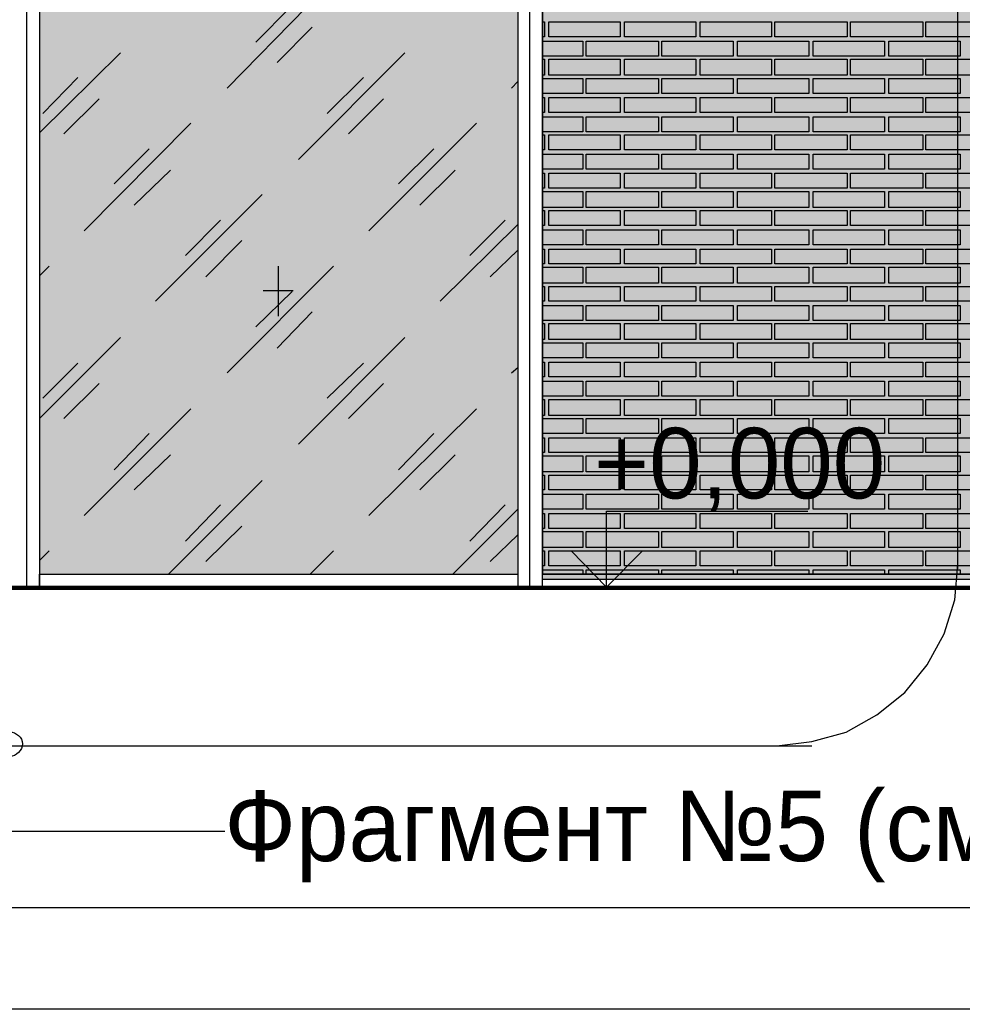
# Model space of a CAD drawing. Header units: millimetres. Extents: x -28928 to 100580, y -22867 to 36490.
# Drawn here: x 71995 to 75737, y -6439 to -2513 of the extents above; entities that cross this region are included whole.
import ezdxf

# ---------------------------------------------------------------- set-up
doc = ezdxf.new("R2010")
doc.units = ezdxf.units.MM
doc.layers.add('PDF _Геометрия', color=7, linetype='Continuous', true_color=0x8f8e8d)
doc.layers.add('PDF _Сплошная заливка', color=7, linetype='Continuous', true_color=0xffffff)
doc.layers.add('PDF _Текст', color=7, linetype='Continuous')

msp = doc.modelspace()

# ---------------------------------------------------------------- hatches: boundary and pattern name
at = {"layer": 'PDF _Сплошная заливка', "true_color": 0xdcd6cf, "transparency": 33554559}
msp.add_hatch(color=254, dxfattribs=at).paths.add_polyline_path([(60798.36313073174, -2005.494765792853), (60798.36313073174, -4713.187073485198), (70224.51697688567, -4713.187073485198), (70224.51697688567, -1463.956304254396), (74070.28620765495, -1463.956304254396), (74070.28620765495, -4713.187073485198), (82294.90159227043, -4713.187073485198), (82294.90159227043, 9028.35138805342), (55763.74774611626, 9028.35138805342), (55763.74774611626, -4713.187073485198), (56851.05543842399, -4713.187073485198), (56851.05543842399, -1463.956304254396), (58251.4400538086, -1463.956304254396), (58251.4400538086, -4713.187073485198), (59499.51697688556, -4713.187073485198), (59499.51697688556, -2005.494765792853)])

# ---------------------------------------------------------------- linework, layer by layer
at = {"layer": 'PDF _Геометрия', "color": 7, "lineweight": 9}
for points in [[(45262.97851534694, -4679.340919639049), (45262.97851534694, -4713.187073485198), (29486.44005380829, -4713.187073485198), (45262.97851534694, -4713.187073485198), (45262.97851534694, -1463.956304254396), (47137.20928457774, -1463.956304254396), (47137.20928457774, -4713.187073485198), (55763.74774611626, -4713.187073485198), (56851.05543842399, -4713.187073485198), (56851.05543842399, -1463.956304254396), (58251.4400538086, -1463.956304254396), (58251.4400538086, -4713.187073485198), (59499.51697688556, -4713.187073485198), (59499.51697688556, -2005.494765792853), (60798.36313073174, -2005.494765792853), (60798.36313073174, -4713.187073485198), (70224.51697688567, -4713.187073485198), (70224.51697688567, -1463.956304254396), (74070.28620765495, -1463.956304254396), (74070.28620765495, -4713.187073485198), (82294.90159227043, -4713.187073485198), (82316.05543842427, -4713.187073485198), (82316.05543842427, 9028.35138805342)], [(75720.28620765498, -4692.033227331354), (75720.28620765498, -1235.494765792857)], [(72073.36313073184, -1540.110150408243), (72073.36313073184, -2441.263996562102), (72073.36313073184, -4763.956304254429), (72022.59389996261, -4763.956304254429), (72022.59389996261, -2441.263996562102), (72022.59389996261, -1540.110150408243)], [(73972.97851534723, -1540.110150408243), (73972.97851534723, -2441.263996562102), (73972.97851534723, -4763.956304254429)], [(74019.51697688572, -1540.110150408243), (74019.51697688572, -2441.263996562102), (74019.51697688572, -4763.956304254429)], [(72817.97851534722, -2783.956304254414), (73135.28620765492, -2462.417842715935)], [(72932.209284578, -2602.033227331322), (73071.82466919337, -2462.417842715935)], [(73016.8246691934, -2682.41784271595), (73156.4400538088, -2542.802458100563)], [(72073.36313073184, -2961.648611946723), (72394.90159227033, -2644.340919639028)], [(73101.44005380878, -3067.41784271595), (73524.51697688572, -2644.340919639028)], [(72086.05543842415, -2885.494765792875), (72225.67082303953, -2741.648611946708)], [(73215.67082303955, -2885.494765792875), (73359.51697688572, -2741.648611946708)], [(73947.59389996262, -2783.956304254414), (73972.97851534723, -2758.571688869797)], [(72170.67082303952, -2965.879381177485), (72310.2862076549, -2826.263996562098)], [(73300.28620765492, -2965.879381177485), (73439.90159227031, -2826.263996562098)], [(72251.05543842415, -3350.879381177485), (72674.13236150109, -2923.571688869797)], [(73380.67082303955, -3350.879381177485), (73807.97851534723, -2923.571688869797)], [(72369.5169768857, -3164.725535023648), (72509.13236150109, -3025.110150408262)], [(73499.1323615011, -3164.725535023648), (73638.74774611648, -3025.110150408262)], [(72449.9015922703, -3249.34091963902), (72593.74774611647, -3109.725535023634)], [(73583.74774611647, -3249.34091963902), (73723.36313073186, -3109.725535023634)], [(72534.5169768857, -3630.110150408254), (72957.59389996261, -3207.033227331332)], [(72652.97851534722, -3448.187073485184), (72792.59389996261, -3308.571688869797)], [(73664.1323615011, -3630.110150408254), (73972.97851534723, -3325.494765792868)], [(73782.59389996262, -3448.187073485184), (73922.209284578, -3308.571688869797)], [(72733.36313073184, -3532.802458100574), (72877.20928457801, -3388.956304254407)], [(73862.97851534725, -3532.802458100574), (73972.97851534723, -3427.033227331329)], [(72073.36313073184, -3528.571688869793), (72111.44005380876, -3490.494765792871)], [(72817.97851534722, -3913.571688869812), (73241.05543842415, -3490.494765792871)], [(73021.05543842414, -3490.494765792871), (73021.05543842414, -3689.340919639031)], [(72932.209284578, -3731.648611946719), (73076.05543842415, -3592.033227331332)], [(72961.82466919339, -3587.80245810057), (73080.28620765494, -3587.80245810057)], [(73016.8246691934, -3816.263996562109), (73156.4400538088, -3672.41784271596)], [(72073.36313073184, -4095.494765792882), (72394.90159227033, -3773.956304254425)], [(73101.44005380878, -4197.033227331347), (73524.51697688572, -3773.956304254425)], [(72086.05543842415, -4015.110150408273), (72225.67082303953, -3875.494765792886)], [(73215.67082303955, -4015.110150408273), (73359.51697688572, -3875.494765792886)], [(73947.59389996262, -3913.571688869812), (73972.97851534723, -3892.417842715957)], [(72170.67082303952, -4095.494765792882), (72310.2862076549, -3955.879381177496)], [(73300.28620765492, -4095.494765792882), (73439.90159227031, -3955.879381177496)], [(72251.05543842415, -4480.49476579289), (72674.13236150109, -4057.41784271596)], [(73380.67082303955, -4480.49476579289), (73807.97851534723, -4057.41784271596)], [(72369.5169768857, -4298.571688869808), (72509.13236150109, -4154.725535023648)], [(73499.1323615011, -4298.571688869808), (73638.74774611648, -4154.725535023648)], [(72449.9015922703, -4378.956304254429), (72593.74774611647, -4239.340919639042)], [(73583.74774611647, -4378.956304254429), (73723.36313073186, -4239.340919639042)], [(72585.28620765494, -4713.187073485198), (72957.59389996261, -4340.879381177503)], [(72652.97851534722, -4582.033227331358), (72792.59389996261, -4438.187073485195)], [(73714.90159227034, -4713.187073485198), (73972.97851534723, -4455.110150408276)], [(73782.59389996262, -4582.033227331358), (73922.209284578, -4438.187073485195)], [(74142.20928457801, -4763.956304254429), (74286.05543842418, -4763.956304254429), (74324.1323615011, -4763.956304254429), (74324.1323615011, -4463.571688869812), (75123.74774611651, -4463.571688869812)], [(72733.36313073184, -4662.417842715968), (72877.20928457801, -4522.802458100577)], [(73862.97851534725, -4662.417842715968), (73972.97851534723, -4556.648611946741)], [(72073.36313073184, -4658.187073485205), (72111.44005380876, -4620.11015040828)], [(73147.97851534722, -4713.187073485198), (73241.05543842415, -4620.11015040828)], [(69226.0554384241, -4675.110150408276), (69238.74774611641, -4814.725535023663), (69281.05543842411, -4950.110150408284), (69344.51697688566, -5072.802458100592), (69437.5938999626, -5182.802458100588), (69543.3631307318, -5271.648611946744), (69670.28620765488, -5339.340919639057), (69805.67082303952, -5377.417842715979), (69945.2862076549, -5394.34091963906), (75140.67082303956, -5394.34091963906)], [(75001.05543842417, -5394.34091963906), (75140.67082303956, -5377.417842715979), (75276.0554384242, -5339.340919639057), (75398.7477461165, -5271.648611946744), (75508.74774611648, -5182.802458100588), (75597.59389996264, -5072.802458100592), (75665.28620765496, -4950.110150408284), (75707.59389996267, -4814.725535023663), (75720.28620765498, -4675.110150408276)], [(82294.90159227043, -4763.956304254429), (82294.90159227043, -4713.187073485198), (74070.28620765495, -4713.187073485198), (82294.90159227043, -4713.187073485198), (82294.90159227043, -4734.340919639053), (74070.28620765495, -4734.340919639053), (74070.28620765495, -4713.187073485198), (82294.90159227043, -4713.187073485198)], [(-23144.32917696154, -4772.417842715975), (84689.51697688583, -4772.417842715975)], [(74176.05543842415, -4763.956304254429), (74472.20928457803, -4763.956304254429)], [(71950.67082303955, -5390.110150408287), (71950.67082303955, -5732.802458100599), (72809.5169768857, -5732.802458100599)], [(82087.59389996273, -6037.417842715986), (56081.05543842397, -6037.417842715986), (29799.51697688522, -6037.417842715986), (29351.05543842366, -6037.417842715986), (5066.440053808012, -6037.417842715986), (4816.824669192614, -6037.417842715986), (-21587.40610003844, -6037.417842715986)], [(82417.59389996273, -6439.340919639064), (-21938.55994619229, -6439.340919639064)]]:
    msp.add_lwpolyline(points, dxfattribs=at)
for points in [[(74070.28620765495, -1540.110150408243), (74070.28620765495, -1463.956304254396), (74019.51697688572, -1463.956304254396), (74019.51697688572, -1540.110150408243), (74019.51697688572, -2441.263996562102), (74019.51697688572, -4763.956304254429), (74070.28620765495, -4763.956304254429), (74070.28620765495, -2441.263996562102)], [(72073.36313073184, -4713.187073485198), (73972.97851534723, -4713.187073485198), (73972.97851534723, -4763.956304254429), (72073.36313073184, -4763.956304254429)]]:
    msp.add_lwpolyline(points, close=True, dxfattribs=at)
at = {"layer": 'PDF _Геометрия', "lineweight": 9}
for points in [[(74070.28620765495, -2521.648611946712), (74078.74774611648, -2521.648611946712), (74078.74774611648, -2580.879381177489), (74070.28620765495, -2580.879381177489)], [(74070.28620765495, -2597.802458100559), (74087.209284578, -2597.802458100559), (74231.05543842417, -2597.802458100559), (74231.05543842417, -2657.033227331332), (74087.209284578, -2657.033227331332), (74070.28620765495, -2657.033227331332)], [(74070.28620765495, -2669.725535023641), (74078.74774611648, -2669.725535023641), (74078.74774611648, -2733.18707348518), (74070.28620765495, -2733.18707348518)], [(74070.28620765495, -2745.879381177489), (74087.209284578, -2745.879381177489), (74231.05543842417, -2745.879381177489), (74231.05543842417, -2805.110150408247), (74087.209284578, -2805.110150408247), (74070.28620765495, -2805.110150408247)], [(74070.28620765495, -2822.033227331336), (74078.74774611648, -2822.033227331336), (74078.74774611648, -2881.263996562095), (74070.28620765495, -2881.263996562095)], [(74070.28620765495, -2898.187073485184), (74087.209284578, -2898.187073485184), (74231.05543842417, -2898.187073485184), (74231.05543842417, -2957.417842715942), (74087.209284578, -2957.417842715942), (74070.28620765495, -2957.417842715942)], [(74070.28620765495, -2970.110150408247), (74078.74774611648, -2970.110150408247), (74078.74774611648, -3029.340919639024), (74070.28620765495, -3029.340919639024)], [(74070.28620765495, -3046.263996562095), (74087.209284578, -3046.263996562095), (74231.05543842417, -3046.263996562095), (74231.05543842417, -3105.494765792871), (74087.209284578, -3105.494765792871), (74070.28620765495, -3105.494765792871)], [(74070.28620765495, -3122.417842715942), (74078.74774611648, -3122.417842715942), (74078.74774611648, -3181.648611946719), (74070.28620765495, -3181.648611946719)], [(74070.28620765495, -3194.340919639028), (74087.209284578, -3194.340919639028), (74231.05543842417, -3194.340919639028), (74231.05543842417, -3257.802458100567), (74087.209284578, -3257.802458100567), (74070.28620765495, -3257.802458100567)], [(74070.28620765495, -3270.494765792875), (74078.74774611648, -3270.494765792875), (74078.74774611648, -3329.725535023648), (74070.28620765495, -3329.725535023648)], [(74070.28620765495, -3346.648611946719), (74087.209284578, -3346.648611946719), (74231.05543842417, -3346.648611946719), (74231.05543842417, -3405.879381177496), (74087.209284578, -3405.879381177496), (74070.28620765495, -3405.879381177496)], [(74070.28620765495, -3422.802458100567), (74078.74774611648, -3422.802458100567), (74078.74774611648, -3482.033227331343), (74070.28620765495, -3482.033227331343)], [(74070.28620765495, -3494.725535023652), (74087.209284578, -3494.725535023652), (74231.05543842417, -3494.725535023652), (74231.05543842417, -3558.187073485191), (74087.209284578, -3558.187073485191), (74070.28620765495, -3558.187073485191)], [(74070.28620765495, -3570.879381177499), (74078.74774611648, -3570.879381177499), (74078.74774611648, -3630.110150408254), (74070.28620765495, -3630.110150408254)], [(74070.28620765495, -3647.033227331347), (74087.209284578, -3647.033227331347), (74231.05543842417, -3647.033227331347), (74231.05543842417, -3706.263996562102), (74087.209284578, -3706.263996562102), (74070.28620765495, -3706.263996562102)], [(74070.28620765495, -3718.95630425441), (74078.74774611648, -3718.95630425441), (74078.74774611648, -3782.41784271595), (74070.28620765495, -3782.41784271595)], [(74070.28620765495, -3795.110150408258), (74087.209284578, -3795.110150408258), (74231.05543842417, -3795.110150408258), (74231.05543842417, -3854.340919639035), (74087.209284578, -3854.340919639035), (74070.28620765495, -3854.340919639035)], [(74070.28620765495, -3871.263996562106), (74078.74774611648, -3871.263996562106), (74078.74774611648, -3930.494765792882), (74070.28620765495, -3930.494765792882)], [(74070.28620765495, -3947.417842715953), (74087.209284578, -3947.417842715953), (74231.05543842417, -3947.417842715953), (74231.05543842417, -4006.648611946726), (74087.209284578, -4006.648611946726), (74070.28620765495, -4006.648611946726)], [(74070.28620765495, -4019.340919639035), (74078.74774611648, -4019.340919639035), (74078.74774611648, -4082.802458100574), (74070.28620765495, -4082.802458100574)], [(74070.28620765495, -4095.494765792882), (74087.209284578, -4095.494765792882), (74231.05543842417, -4095.494765792882), (74231.05543842417, -4154.725535023648), (74087.209284578, -4154.725535023648), (74070.28620765495, -4154.725535023648)], [(74070.28620765495, -4171.64861194673), (74078.74774611648, -4171.64861194673), (74078.74774611648, -4230.879381177496), (74070.28620765495, -4230.879381177496)], [(74070.28620765495, -4243.571688869804), (74087.209284578, -4243.571688869804), (74231.05543842417, -4243.571688869804), (74231.05543842417, -4307.033227331343), (74087.209284578, -4307.033227331343), (74070.28620765495, -4307.033227331343)], [(74070.28620765495, -4319.725535023652), (74078.74774611648, -4319.725535023652), (74078.74774611648, -4378.956304254429), (74070.28620765495, -4378.956304254429)], [(74070.28620765495, -4395.879381177499), (74087.209284578, -4395.879381177499), (74231.05543842417, -4395.879381177499), (74231.05543842417, -4455.110150408276), (74087.209284578, -4455.110150408276), (74070.28620765495, -4455.110150408276)], [(74070.28620765495, -4472.033227331347), (74078.74774611648, -4472.033227331347), (74078.74774611648, -4531.26399656212), (74070.28620765495, -4531.26399656212)], [(74070.28620765495, -4543.956304254432), (74087.209284578, -4543.956304254432), (74231.05543842417, -4543.956304254432), (74231.05543842417, -4607.417842715975), (74087.209284578, -4607.417842715975), (74070.28620765495, -4607.417842715975)], [(74070.28620765495, -4620.11015040828), (74078.74774611648, -4620.11015040828), (74078.74774611648, -4679.340919639049), (74070.28620765495, -4679.340919639049)], [(74070.28620765495, -4696.263996562127), (74087.209284578, -4696.263996562127), (74231.05543842417, -4696.263996562127), (74231.05543842417, -4713.187073485198)], [(74243.74774611648, -4713.187073485198), (74243.74774611648, -4696.263996562127), (74387.59389996265, -4696.263996562127), (74531.44005380878, -4696.263996562127), (74531.44005380878, -4713.187073485198)], [(74544.13236150109, -4713.187073485198), (74544.13236150109, -4696.263996562127), (74687.97851534726, -4696.263996562127), (74827.59389996264, -4696.263996562127), (74827.59389996264, -4713.187073485198)], [(74844.51697688573, -4713.187073485198), (74844.51697688573, -4696.263996562127), (74988.36313073186, -4696.263996562127), (75127.97851534725, -4696.263996562127), (75127.97851534725, -4713.187073485198)], [(75144.90159227034, -4713.187073485198), (75144.90159227034, -4696.263996562127), (75288.74774611651, -4696.263996562127), (75428.36313073189, -4696.263996562127), (75428.36313073189, -4713.187073485198)], [(75445.28620765495, -4713.187073485198), (75445.28620765495, -4696.263996562127), (75584.90159227033, -4696.263996562127), (75728.7477461165, -4696.263996562127), (75728.7477461165, -4713.187073485198)]]:
    msp.add_lwpolyline(points, dxfattribs=at)
for points in [[(74379.13236150109, -2521.648611946712), (74379.13236150109, -2580.879381177489), (74095.67082303957, -2580.879381177489), (74095.67082303957, -2521.648611946712)], [(74679.51697688573, -2521.648611946712), (74679.51697688573, -2580.879381177489), (74396.05543842417, -2580.879381177489), (74396.05543842417, -2521.648611946712)], [(74979.90159227034, -2521.648611946712), (74979.90159227034, -2580.879381177489), (74696.44005380878, -2580.879381177489), (74696.44005380878, -2521.648611946712)], [(75280.28620765494, -2521.648611946712), (75280.28620765494, -2580.879381177489), (74992.59389996264, -2580.879381177489), (74992.59389996264, -2521.648611946712)], [(75580.67082303959, -2521.648611946712), (75580.67082303959, -2580.879381177489), (75292.97851534725, -2580.879381177489), (75292.97851534725, -2521.648611946712)], [(75876.8246691934, -2521.648611946712), (75876.8246691934, -2580.879381177489), (75593.36313073189, -2580.879381177489), (75593.36313073189, -2521.648611946712)], [(74531.44005380878, -2657.033227331332), (74387.59389996265, -2657.033227331332), (74243.74774611648, -2657.033227331332), (74243.74774611648, -2597.802458100559), (74387.59389996265, -2597.802458100559), (74531.44005380878, -2597.802458100559)], [(74827.59389996264, -2657.033227331332), (74687.97851534726, -2657.033227331332), (74544.13236150109, -2657.033227331332), (74544.13236150109, -2597.802458100559), (74687.97851534726, -2597.802458100559), (74827.59389996264, -2597.802458100559)], [(75127.97851534725, -2657.033227331332), (74988.36313073186, -2657.033227331332), (74844.51697688573, -2657.033227331332), (74844.51697688573, -2597.802458100559), (74988.36313073186, -2597.802458100559), (75127.97851534725, -2597.802458100559)], [(75428.36313073189, -2657.033227331332), (75288.74774611651, -2657.033227331332), (75144.90159227034, -2657.033227331332), (75144.90159227034, -2597.802458100559), (75288.74774611651, -2597.802458100559), (75428.36313073189, -2597.802458100559)], [(75728.7477461165, -2657.033227331332), (75584.90159227033, -2657.033227331332), (75445.28620765495, -2657.033227331332), (75445.28620765495, -2597.802458100559), (75584.90159227033, -2597.802458100559), (75728.7477461165, -2597.802458100559)], [(74379.13236150109, -2669.725535023641), (74379.13236150109, -2733.18707348518), (74095.67082303957, -2733.18707348518), (74095.67082303957, -2669.725535023641)], [(74679.51697688573, -2669.725535023641), (74679.51697688573, -2733.18707348518), (74396.05543842417, -2733.18707348518), (74396.05543842417, -2669.725535023641)], [(74979.90159227034, -2669.725535023641), (74979.90159227034, -2733.18707348518), (74696.44005380878, -2733.18707348518), (74696.44005380878, -2669.725535023641)], [(75280.28620765494, -2669.725535023641), (75280.28620765494, -2733.18707348518), (74992.59389996264, -2733.18707348518), (74992.59389996264, -2669.725535023641)], [(75580.67082303959, -2669.725535023641), (75580.67082303959, -2733.18707348518), (75292.97851534725, -2733.18707348518), (75292.97851534725, -2669.725535023641)], [(75876.8246691934, -2669.725535023641), (75876.8246691934, -2733.18707348518), (75593.36313073189, -2733.18707348518), (75593.36313073189, -2669.725535023641)], [(74531.44005380878, -2805.110150408247), (74387.59389996265, -2805.110150408247), (74243.74774611648, -2805.110150408247), (74243.74774611648, -2745.879381177489), (74387.59389996265, -2745.879381177489), (74531.44005380878, -2745.879381177489)], [(74827.59389996264, -2805.110150408247), (74687.97851534726, -2805.110150408247), (74544.13236150109, -2805.110150408247), (74544.13236150109, -2745.879381177489), (74687.97851534726, -2745.879381177489), (74827.59389996264, -2745.879381177489)], [(75127.97851534725, -2805.110150408247), (74988.36313073186, -2805.110150408247), (74844.51697688573, -2805.110150408247), (74844.51697688573, -2745.879381177489), (74988.36313073186, -2745.879381177489), (75127.97851534725, -2745.879381177489)], [(75428.36313073189, -2805.110150408247), (75288.74774611651, -2805.110150408247), (75144.90159227034, -2805.110150408247), (75144.90159227034, -2745.879381177489), (75288.74774611651, -2745.879381177489), (75428.36313073189, -2745.879381177489)], [(75728.7477461165, -2805.110150408247), (75584.90159227033, -2805.110150408247), (75445.28620765495, -2805.110150408247), (75445.28620765495, -2745.879381177489), (75584.90159227033, -2745.879381177489), (75728.7477461165, -2745.879381177489)], [(74379.13236150109, -2822.033227331336), (74379.13236150109, -2881.263996562095), (74095.67082303957, -2881.263996562095), (74095.67082303957, -2822.033227331336)], [(74679.51697688573, -2822.033227331336), (74679.51697688573, -2881.263996562095), (74396.05543842417, -2881.263996562095), (74396.05543842417, -2822.033227331336)], [(74979.90159227034, -2822.033227331336), (74979.90159227034, -2881.263996562095), (74696.44005380878, -2881.263996562095), (74696.44005380878, -2822.033227331336)], [(75280.28620765494, -2822.033227331336), (75280.28620765494, -2881.263996562095), (74992.59389996264, -2881.263996562095), (74992.59389996264, -2822.033227331336)], [(75580.67082303959, -2822.033227331336), (75580.67082303959, -2881.263996562095), (75292.97851534725, -2881.263996562095), (75292.97851534725, -2822.033227331336)], [(75876.8246691934, -2822.033227331336), (75876.8246691934, -2881.263996562095), (75593.36313073189, -2881.263996562095), (75593.36313073189, -2822.033227331336)], [(74531.44005380878, -2957.417842715942), (74387.59389996265, -2957.417842715942), (74243.74774611648, -2957.417842715942), (74243.74774611648, -2898.187073485184), (74387.59389996265, -2898.187073485184), (74531.44005380878, -2898.187073485184)], [(74827.59389996264, -2957.417842715942), (74687.97851534726, -2957.417842715942), (74544.13236150109, -2957.417842715942), (74544.13236150109, -2898.187073485184), (74687.97851534726, -2898.187073485184), (74827.59389996264, -2898.187073485184)], [(75127.97851534725, -2957.417842715942), (74988.36313073186, -2957.417842715942), (74844.51697688573, -2957.417842715942), (74844.51697688573, -2898.187073485184), (74988.36313073186, -2898.187073485184), (75127.97851534725, -2898.187073485184)], [(75428.36313073189, -2957.417842715942), (75288.74774611651, -2957.417842715942), (75144.90159227034, -2957.417842715942), (75144.90159227034, -2898.187073485184), (75288.74774611651, -2898.187073485184), (75428.36313073189, -2898.187073485184)], [(75728.7477461165, -2957.417842715942), (75584.90159227033, -2957.417842715942), (75445.28620765495, -2957.417842715942), (75445.28620765495, -2898.187073485184), (75584.90159227033, -2898.187073485184), (75728.7477461165, -2898.187073485184)], [(74379.13236150109, -2970.110150408247), (74379.13236150109, -3029.340919639024), (74095.67082303957, -3029.340919639024), (74095.67082303957, -2970.110150408247)], [(74679.51697688573, -2970.110150408247), (74679.51697688573, -3029.340919639024), (74396.05543842417, -3029.340919639024), (74396.05543842417, -2970.110150408247)], [(74979.90159227034, -2970.110150408247), (74979.90159227034, -3029.340919639024), (74696.44005380878, -3029.340919639024), (74696.44005380878, -2970.110150408247)], [(75280.28620765494, -2970.110150408247), (75280.28620765494, -3029.340919639024), (74992.59389996264, -3029.340919639024), (74992.59389996264, -2970.110150408247)], [(75580.67082303959, -2970.110150408247), (75580.67082303959, -3029.340919639024), (75292.97851534725, -3029.340919639024), (75292.97851534725, -2970.110150408247)], [(75876.8246691934, -2970.110150408247), (75876.8246691934, -3029.340919639024), (75593.36313073189, -3029.340919639024), (75593.36313073189, -2970.110150408247)], [(74531.44005380878, -3105.494765792871), (74387.59389996265, -3105.494765792871), (74243.74774611648, -3105.494765792871), (74243.74774611648, -3046.263996562095), (74387.59389996265, -3046.263996562095), (74531.44005380878, -3046.263996562095)], [(74827.59389996264, -3105.494765792871), (74687.97851534726, -3105.494765792871), (74544.13236150109, -3105.494765792871), (74544.13236150109, -3046.263996562095), (74687.97851534726, -3046.263996562095), (74827.59389996264, -3046.263996562095)], [(75127.97851534725, -3105.494765792871), (74988.36313073186, -3105.494765792871), (74844.51697688573, -3105.494765792871), (74844.51697688573, -3046.263996562095), (74988.36313073186, -3046.263996562095), (75127.97851534725, -3046.263996562095)], [(75428.36313073189, -3105.494765792871), (75288.74774611651, -3105.494765792871), (75144.90159227034, -3105.494765792871), (75144.90159227034, -3046.263996562095), (75288.74774611651, -3046.263996562095), (75428.36313073189, -3046.263996562095)], [(75728.7477461165, -3105.494765792871), (75584.90159227033, -3105.494765792871), (75445.28620765495, -3105.494765792871), (75445.28620765495, -3046.263996562095), (75584.90159227033, -3046.263996562095), (75728.7477461165, -3046.263996562095)], [(74379.13236150109, -3122.417842715942), (74379.13236150109, -3181.648611946719), (74095.67082303957, -3181.648611946719), (74095.67082303957, -3122.417842715942)], [(74679.51697688573, -3122.417842715942), (74679.51697688573, -3181.648611946719), (74396.05543842417, -3181.648611946719), (74396.05543842417, -3122.417842715942)], [(74979.90159227034, -3122.417842715942), (74979.90159227034, -3181.648611946719), (74696.44005380878, -3181.648611946719), (74696.44005380878, -3122.417842715942)], [(75280.28620765494, -3122.417842715942), (75280.28620765494, -3181.648611946719), (74992.59389996264, -3181.648611946719), (74992.59389996264, -3122.417842715942)], [(75580.67082303959, -3122.417842715942), (75580.67082303959, -3181.648611946719), (75292.97851534725, -3181.648611946719), (75292.97851534725, -3122.417842715942)], [(75876.8246691934, -3122.417842715942), (75876.8246691934, -3181.648611946719), (75593.36313073189, -3181.648611946719), (75593.36313073189, -3122.417842715942)], [(74531.44005380878, -3257.802458100567), (74387.59389996265, -3257.802458100567), (74243.74774611648, -3257.802458100567), (74243.74774611648, -3194.340919639028), (74387.59389996265, -3194.340919639028), (74531.44005380878, -3194.340919639028)], [(74827.59389996264, -3257.802458100567), (74687.97851534726, -3257.802458100567), (74544.13236150109, -3257.802458100567), (74544.13236150109, -3194.340919639028), (74687.97851534726, -3194.340919639028), (74827.59389996264, -3194.340919639028)], [(75127.97851534725, -3257.802458100567), (74988.36313073186, -3257.802458100567), (74844.51697688573, -3257.802458100567), (74844.51697688573, -3194.340919639028), (74988.36313073186, -3194.340919639028), (75127.97851534725, -3194.340919639028)], [(75428.36313073189, -3257.802458100567), (75288.74774611651, -3257.802458100567), (75144.90159227034, -3257.802458100567), (75144.90159227034, -3194.340919639028), (75288.74774611651, -3194.340919639028), (75428.36313073189, -3194.340919639028)], [(75728.7477461165, -3257.802458100567), (75584.90159227033, -3257.802458100567), (75445.28620765495, -3257.802458100567), (75445.28620765495, -3194.340919639028), (75584.90159227033, -3194.340919639028), (75728.7477461165, -3194.340919639028)], [(74379.13236150109, -3270.494765792875), (74379.13236150109, -3329.725535023648), (74095.67082303957, -3329.725535023648), (74095.67082303957, -3270.494765792875)], [(74679.51697688573, -3270.494765792875), (74679.51697688573, -3329.725535023648), (74396.05543842417, -3329.725535023648), (74396.05543842417, -3270.494765792875)], [(74979.90159227034, -3270.494765792875), (74979.90159227034, -3329.725535023648), (74696.44005380878, -3329.725535023648), (74696.44005380878, -3270.494765792875)], [(75280.28620765494, -3270.494765792875), (75280.28620765494, -3329.725535023648), (74992.59389996264, -3329.725535023648), (74992.59389996264, -3270.494765792875)], [(75580.67082303959, -3270.494765792875), (75580.67082303959, -3329.725535023648), (75292.97851534725, -3329.725535023648), (75292.97851534725, -3270.494765792875)], [(75876.8246691934, -3270.494765792875), (75876.8246691934, -3329.725535023648), (75593.36313073189, -3329.725535023648), (75593.36313073189, -3270.494765792875)], [(74531.44005380878, -3405.879381177496), (74387.59389996265, -3405.879381177496), (74243.74774611648, -3405.879381177496), (74243.74774611648, -3346.648611946719), (74387.59389996265, -3346.648611946719), (74531.44005380878, -3346.648611946719)], [(74827.59389996264, -3405.879381177496), (74687.97851534726, -3405.879381177496), (74544.13236150109, -3405.879381177496), (74544.13236150109, -3346.648611946719), (74687.97851534726, -3346.648611946719), (74827.59389996264, -3346.648611946719)], [(75127.97851534725, -3405.879381177496), (74988.36313073186, -3405.879381177496), (74844.51697688573, -3405.879381177496), (74844.51697688573, -3346.648611946719), (74988.36313073186, -3346.648611946719), (75127.97851534725, -3346.648611946719)], [(75428.36313073189, -3405.879381177496), (75288.74774611651, -3405.879381177496), (75144.90159227034, -3405.879381177496), (75144.90159227034, -3346.648611946719), (75288.74774611651, -3346.648611946719), (75428.36313073189, -3346.648611946719)], [(75728.7477461165, -3405.879381177496), (75584.90159227033, -3405.879381177496), (75445.28620765495, -3405.879381177496), (75445.28620765495, -3346.648611946719), (75584.90159227033, -3346.648611946719), (75728.7477461165, -3346.648611946719)], [(74379.13236150109, -3422.802458100567), (74379.13236150109, -3482.033227331343), (74095.67082303957, -3482.033227331343), (74095.67082303957, -3422.802458100567)], [(74679.51697688573, -3422.802458100567), (74679.51697688573, -3482.033227331343), (74396.05543842417, -3482.033227331343), (74396.05543842417, -3422.802458100567)], [(74979.90159227034, -3422.802458100567), (74979.90159227034, -3482.033227331343), (74696.44005380878, -3482.033227331343), (74696.44005380878, -3422.802458100567)], [(75280.28620765494, -3422.802458100567), (75280.28620765494, -3482.033227331343), (74992.59389996264, -3482.033227331343), (74992.59389996264, -3422.802458100567)], [(75580.67082303959, -3422.802458100567), (75580.67082303959, -3482.033227331343), (75292.97851534725, -3482.033227331343), (75292.97851534725, -3422.802458100567)], [(75876.8246691934, -3422.802458100567), (75876.8246691934, -3482.033227331343), (75593.36313073189, -3482.033227331343), (75593.36313073189, -3422.802458100567)], [(74531.44005380878, -3558.187073485191), (74387.59389996265, -3558.187073485191), (74243.74774611648, -3558.187073485191), (74243.74774611648, -3494.725535023652), (74387.59389996265, -3494.725535023652), (74531.44005380878, -3494.725535023652)], [(74827.59389996264, -3558.187073485191), (74687.97851534726, -3558.187073485191), (74544.13236150109, -3558.187073485191), (74544.13236150109, -3494.725535023652), (74687.97851534726, -3494.725535023652), (74827.59389996264, -3494.725535023652)], [(75127.97851534725, -3558.187073485191), (74988.36313073186, -3558.187073485191), (74844.51697688573, -3558.187073485191), (74844.51697688573, -3494.725535023652), (74988.36313073186, -3494.725535023652), (75127.97851534725, -3494.725535023652)], [(75428.36313073189, -3558.187073485191), (75288.74774611651, -3558.187073485191), (75144.90159227034, -3558.187073485191), (75144.90159227034, -3494.725535023652), (75288.74774611651, -3494.725535023652), (75428.36313073189, -3494.725535023652)], [(75728.7477461165, -3558.187073485191), (75584.90159227033, -3558.187073485191), (75445.28620765495, -3558.187073485191), (75445.28620765495, -3494.725535023652), (75584.90159227033, -3494.725535023652), (75728.7477461165, -3494.725535023652)], [(74379.13236150109, -3570.879381177499), (74379.13236150109, -3630.110150408254), (74095.67082303957, -3630.110150408254), (74095.67082303957, -3570.879381177499)], [(74679.51697688573, -3570.879381177499), (74679.51697688573, -3630.110150408254), (74396.05543842417, -3630.110150408254), (74396.05543842417, -3570.879381177499)], [(74979.90159227034, -3570.879381177499), (74979.90159227034, -3630.110150408254), (74696.44005380878, -3630.110150408254), (74696.44005380878, -3570.879381177499)], [(75280.28620765494, -3570.879381177499), (75280.28620765494, -3630.110150408254), (74992.59389996264, -3630.110150408254), (74992.59389996264, -3570.879381177499)], [(75580.67082303959, -3570.879381177499), (75580.67082303959, -3630.110150408254), (75292.97851534725, -3630.110150408254), (75292.97851534725, -3570.879381177499)], [(75876.8246691934, -3570.879381177499), (75876.8246691934, -3630.110150408254), (75593.36313073189, -3630.110150408254), (75593.36313073189, -3570.879381177499)], [(74531.44005380878, -3706.263996562102), (74387.59389996265, -3706.263996562102), (74243.74774611648, -3706.263996562102), (74243.74774611648, -3647.033227331347), (74387.59389996265, -3647.033227331347), (74531.44005380878, -3647.033227331347)], [(74827.59389996264, -3706.263996562102), (74687.97851534726, -3706.263996562102), (74544.13236150109, -3706.263996562102), (74544.13236150109, -3647.033227331347), (74687.97851534726, -3647.033227331347), (74827.59389996264, -3647.033227331347)], [(75127.97851534725, -3706.263996562102), (74988.36313073186, -3706.263996562102), (74844.51697688573, -3706.263996562102), (74844.51697688573, -3647.033227331347), (74988.36313073186, -3647.033227331347), (75127.97851534725, -3647.033227331347)], [(75428.36313073189, -3706.263996562102), (75288.74774611651, -3706.263996562102), (75144.90159227034, -3706.263996562102), (75144.90159227034, -3647.033227331347), (75288.74774611651, -3647.033227331347), (75428.36313073189, -3647.033227331347)], [(75728.7477461165, -3706.263996562102), (75584.90159227033, -3706.263996562102), (75445.28620765495, -3706.263996562102), (75445.28620765495, -3647.033227331347), (75584.90159227033, -3647.033227331347), (75728.7477461165, -3647.033227331347)], [(74379.13236150109, -3718.95630425441), (74379.13236150109, -3782.41784271595), (74095.67082303957, -3782.41784271595), (74095.67082303957, -3718.95630425441)], [(74679.51697688573, -3718.95630425441), (74679.51697688573, -3782.41784271595), (74396.05543842417, -3782.41784271595), (74396.05543842417, -3718.95630425441)], [(74979.90159227034, -3718.95630425441), (74979.90159227034, -3782.41784271595), (74696.44005380878, -3782.41784271595), (74696.44005380878, -3718.95630425441)], [(75280.28620765494, -3718.95630425441), (75280.28620765494, -3782.41784271595), (74992.59389996264, -3782.41784271595), (74992.59389996264, -3718.95630425441)], [(75580.67082303959, -3718.95630425441), (75580.67082303959, -3782.41784271595), (75292.97851534725, -3782.41784271595), (75292.97851534725, -3718.95630425441)], [(75876.8246691934, -3718.95630425441), (75876.8246691934, -3782.41784271595), (75593.36313073189, -3782.41784271595), (75593.36313073189, -3718.95630425441)], [(74531.44005380878, -3854.340919639035), (74387.59389996265, -3854.340919639035), (74243.74774611648, -3854.340919639035), (74243.74774611648, -3795.110150408258), (74387.59389996265, -3795.110150408258), (74531.44005380878, -3795.110150408258)], [(74827.59389996264, -3854.340919639035), (74687.97851534726, -3854.340919639035), (74544.13236150109, -3854.340919639035), (74544.13236150109, -3795.110150408258), (74687.97851534726, -3795.110150408258), (74827.59389996264, -3795.110150408258)], [(75127.97851534725, -3854.340919639035), (74988.36313073186, -3854.340919639035), (74844.51697688573, -3854.340919639035), (74844.51697688573, -3795.110150408258), (74988.36313073186, -3795.110150408258), (75127.97851534725, -3795.110150408258)], [(75428.36313073189, -3854.340919639035), (75288.74774611651, -3854.340919639035), (75144.90159227034, -3854.340919639035), (75144.90159227034, -3795.110150408258), (75288.74774611651, -3795.110150408258), (75428.36313073189, -3795.110150408258)], [(75728.7477461165, -3854.340919639035), (75584.90159227033, -3854.340919639035), (75445.28620765495, -3854.340919639035), (75445.28620765495, -3795.110150408258), (75584.90159227033, -3795.110150408258), (75728.7477461165, -3795.110150408258)], [(74379.13236150109, -3871.263996562106), (74379.13236150109, -3930.494765792882), (74095.67082303957, -3930.494765792882), (74095.67082303957, -3871.263996562106)], [(74679.51697688573, -3871.263996562106), (74679.51697688573, -3930.494765792882), (74396.05543842417, -3930.494765792882), (74396.05543842417, -3871.263996562106)], [(74979.90159227034, -3871.263996562106), (74979.90159227034, -3930.494765792882), (74696.44005380878, -3930.494765792882), (74696.44005380878, -3871.263996562106)], [(75280.28620765494, -3871.263996562106), (75280.28620765494, -3930.494765792882), (74992.59389996264, -3930.494765792882), (74992.59389996264, -3871.263996562106)], [(75580.67082303959, -3871.263996562106), (75580.67082303959, -3930.494765792882), (75292.97851534725, -3930.494765792882), (75292.97851534725, -3871.263996562106)], [(75876.8246691934, -3871.263996562106), (75876.8246691934, -3930.494765792882), (75593.36313073189, -3930.494765792882), (75593.36313073189, -3871.263996562106)], [(74531.44005380878, -4006.648611946726), (74387.59389996265, -4006.648611946726), (74243.74774611648, -4006.648611946726), (74243.74774611648, -3947.417842715953), (74387.59389996265, -3947.417842715953), (74531.44005380878, -3947.417842715953)], [(74827.59389996264, -4006.648611946726), (74687.97851534726, -4006.648611946726), (74544.13236150109, -4006.648611946726), (74544.13236150109, -3947.417842715953), (74687.97851534726, -3947.417842715953), (74827.59389996264, -3947.417842715953)], [(75127.97851534725, -4006.648611946726), (74988.36313073186, -4006.648611946726), (74844.51697688573, -4006.648611946726), (74844.51697688573, -3947.417842715953), (74988.36313073186, -3947.417842715953), (75127.97851534725, -3947.417842715953)], [(75428.36313073189, -4006.648611946726), (75288.74774611651, -4006.648611946726), (75144.90159227034, -4006.648611946726), (75144.90159227034, -3947.417842715953), (75288.74774611651, -3947.417842715953), (75428.36313073189, -3947.417842715953)], [(75728.7477461165, -4006.648611946726), (75584.90159227033, -4006.648611946726), (75445.28620765495, -4006.648611946726), (75445.28620765495, -3947.417842715953), (75584.90159227033, -3947.417842715953), (75728.7477461165, -3947.417842715953)], [(74379.13236150109, -4019.340919639035), (74379.13236150109, -4082.802458100574), (74095.67082303957, -4082.802458100574), (74095.67082303957, -4019.340919639035)], [(74679.51697688573, -4019.340919639035), (74679.51697688573, -4082.802458100574), (74396.05543842417, -4082.802458100574), (74396.05543842417, -4019.340919639035)], [(74979.90159227034, -4019.340919639035), (74979.90159227034, -4082.802458100574), (74696.44005380878, -4082.802458100574), (74696.44005380878, -4019.340919639035)], [(75280.28620765494, -4019.340919639035), (75280.28620765494, -4082.802458100574), (74992.59389996264, -4082.802458100574), (74992.59389996264, -4019.340919639035)], [(75580.67082303959, -4019.340919639035), (75580.67082303959, -4082.802458100574), (75292.97851534725, -4082.802458100574), (75292.97851534725, -4019.340919639035)], [(75876.8246691934, -4019.340919639035), (75876.8246691934, -4082.802458100574), (75593.36313073189, -4082.802458100574), (75593.36313073189, -4019.340919639035)], [(74531.44005380878, -4154.725535023648), (74387.59389996265, -4154.725535023648), (74243.74774611648, -4154.725535023648), (74243.74774611648, -4095.494765792882), (74387.59389996265, -4095.494765792882), (74531.44005380878, -4095.494765792882)], [(74827.59389996264, -4154.725535023648), (74687.97851534726, -4154.725535023648), (74544.13236150109, -4154.725535023648), (74544.13236150109, -4095.494765792882), (74687.97851534726, -4095.494765792882), (74827.59389996264, -4095.494765792882)], [(75127.97851534725, -4154.725535023648), (74988.36313073186, -4154.725535023648), (74844.51697688573, -4154.725535023648), (74844.51697688573, -4095.494765792882), (74988.36313073186, -4095.494765792882), (75127.97851534725, -4095.494765792882)], [(75428.36313073189, -4154.725535023648), (75288.74774611651, -4154.725535023648), (75144.90159227034, -4154.725535023648), (75144.90159227034, -4095.494765792882), (75288.74774611651, -4095.494765792882), (75428.36313073189, -4095.494765792882)], [(75728.7477461165, -4154.725535023648), (75584.90159227033, -4154.725535023648), (75445.28620765495, -4154.725535023648), (75445.28620765495, -4095.494765792882), (75584.90159227033, -4095.494765792882), (75728.7477461165, -4095.494765792882)], [(74379.13236150109, -4171.64861194673), (74379.13236150109, -4230.879381177496), (74095.67082303957, -4230.879381177496), (74095.67082303957, -4171.64861194673)], [(74679.51697688573, -4171.64861194673), (74679.51697688573, -4230.879381177496), (74396.05543842417, -4230.879381177496), (74396.05543842417, -4171.64861194673)], [(74979.90159227034, -4171.64861194673), (74979.90159227034, -4230.879381177496), (74696.44005380878, -4230.879381177496), (74696.44005380878, -4171.64861194673)], [(75280.28620765494, -4171.64861194673), (75280.28620765494, -4230.879381177496), (74992.59389996264, -4230.879381177496), (74992.59389996264, -4171.64861194673)], [(75580.67082303959, -4171.64861194673), (75580.67082303959, -4230.879381177496), (75292.97851534725, -4230.879381177496), (75292.97851534725, -4171.64861194673)], [(75876.8246691934, -4171.64861194673), (75876.8246691934, -4230.879381177496), (75593.36313073189, -4230.879381177496), (75593.36313073189, -4171.64861194673)], [(74531.44005380878, -4307.033227331343), (74387.59389996265, -4307.033227331343), (74243.74774611648, -4307.033227331343), (74243.74774611648, -4243.571688869804), (74387.59389996265, -4243.571688869804), (74531.44005380878, -4243.571688869804)], [(74827.59389996264, -4307.033227331343), (74687.97851534726, -4307.033227331343), (74544.13236150109, -4307.033227331343), (74544.13236150109, -4243.571688869804), (74687.97851534726, -4243.571688869804), (74827.59389996264, -4243.571688869804)], [(75127.97851534725, -4307.033227331343), (74988.36313073186, -4307.033227331343), (74844.51697688573, -4307.033227331343), (74844.51697688573, -4243.571688869804), (74988.36313073186, -4243.571688869804), (75127.97851534725, -4243.571688869804)], [(75428.36313073189, -4307.033227331343), (75288.74774611651, -4307.033227331343), (75144.90159227034, -4307.033227331343), (75144.90159227034, -4243.571688869804), (75288.74774611651, -4243.571688869804), (75428.36313073189, -4243.571688869804)], [(75728.7477461165, -4307.033227331343), (75584.90159227033, -4307.033227331343), (75445.28620765495, -4307.033227331343), (75445.28620765495, -4243.571688869804), (75584.90159227033, -4243.571688869804), (75728.7477461165, -4243.571688869804)], [(74379.13236150109, -4319.725535023652), (74379.13236150109, -4378.956304254429), (74095.67082303957, -4378.956304254429), (74095.67082303957, -4319.725535023652)], [(74679.51697688573, -4319.725535023652), (74679.51697688573, -4378.956304254429), (74396.05543842417, -4378.956304254429), (74396.05543842417, -4319.725535023652)], [(74979.90159227034, -4319.725535023652), (74979.90159227034, -4378.956304254429), (74696.44005380878, -4378.956304254429), (74696.44005380878, -4319.725535023652)], [(75280.28620765494, -4319.725535023652), (75280.28620765494, -4378.956304254429), (74992.59389996264, -4378.956304254429), (74992.59389996264, -4319.725535023652)], [(75580.67082303959, -4319.725535023652), (75580.67082303959, -4378.956304254429), (75292.97851534725, -4378.956304254429), (75292.97851534725, -4319.725535023652)], [(75876.8246691934, -4319.725535023652), (75876.8246691934, -4378.956304254429), (75593.36313073189, -4378.956304254429), (75593.36313073189, -4319.725535023652)], [(74531.44005380878, -4455.110150408276), (74387.59389996265, -4455.110150408276), (74243.74774611648, -4455.110150408276), (74243.74774611648, -4395.879381177499), (74387.59389996265, -4395.879381177499), (74531.44005380878, -4395.879381177499)], [(74827.59389996264, -4455.110150408276), (74687.97851534726, -4455.110150408276), (74544.13236150109, -4455.110150408276), (74544.13236150109, -4395.879381177499), (74687.97851534726, -4395.879381177499), (74827.59389996264, -4395.879381177499)], [(75127.97851534725, -4455.110150408276), (74988.36313073186, -4455.110150408276), (74844.51697688573, -4455.110150408276), (74844.51697688573, -4395.879381177499), (74988.36313073186, -4395.879381177499), (75127.97851534725, -4395.879381177499)], [(75428.36313073189, -4455.110150408276), (75288.74774611651, -4455.110150408276), (75144.90159227034, -4455.110150408276), (75144.90159227034, -4395.879381177499), (75288.74774611651, -4395.879381177499), (75428.36313073189, -4395.879381177499)], [(75728.7477461165, -4455.110150408276), (75584.90159227033, -4455.110150408276), (75445.28620765495, -4455.110150408276), (75445.28620765495, -4395.879381177499), (75584.90159227033, -4395.879381177499), (75728.7477461165, -4395.879381177499)], [(74379.13236150109, -4472.033227331347), (74379.13236150109, -4531.26399656212), (74095.67082303957, -4531.26399656212), (74095.67082303957, -4472.033227331347)], [(74679.51697688573, -4472.033227331347), (74679.51697688573, -4531.26399656212), (74396.05543842417, -4531.26399656212), (74396.05543842417, -4472.033227331347)], [(74979.90159227034, -4472.033227331347), (74979.90159227034, -4531.26399656212), (74696.44005380878, -4531.26399656212), (74696.44005380878, -4472.033227331347)], [(75280.28620765494, -4472.033227331347), (75280.28620765494, -4531.26399656212), (74992.59389996264, -4531.26399656212), (74992.59389996264, -4472.033227331347)], [(75580.67082303959, -4472.033227331347), (75580.67082303959, -4531.26399656212), (75292.97851534725, -4531.26399656212), (75292.97851534725, -4472.033227331347)], [(75876.8246691934, -4472.033227331347), (75876.8246691934, -4531.26399656212), (75593.36313073189, -4531.26399656212), (75593.36313073189, -4472.033227331347)], [(74531.44005380878, -4607.417842715975), (74387.59389996265, -4607.417842715975), (74243.74774611648, -4607.417842715975), (74243.74774611648, -4543.956304254432), (74387.59389996265, -4543.956304254432), (74531.44005380878, -4543.956304254432)], [(74827.59389996264, -4607.417842715975), (74687.97851534726, -4607.417842715975), (74544.13236150109, -4607.417842715975), (74544.13236150109, -4543.956304254432), (74687.97851534726, -4543.956304254432), (74827.59389996264, -4543.956304254432)], [(75127.97851534725, -4607.417842715975), (74988.36313073186, -4607.417842715975), (74844.51697688573, -4607.417842715975), (74844.51697688573, -4543.956304254432), (74988.36313073186, -4543.956304254432), (75127.97851534725, -4543.956304254432)], [(75428.36313073189, -4607.417842715975), (75288.74774611651, -4607.417842715975), (75144.90159227034, -4607.417842715975), (75144.90159227034, -4543.956304254432), (75288.74774611651, -4543.956304254432), (75428.36313073189, -4543.956304254432)], [(75728.7477461165, -4607.417842715975), (75584.90159227033, -4607.417842715975), (75445.28620765495, -4607.417842715975), (75445.28620765495, -4543.956304254432), (75584.90159227033, -4543.956304254432), (75728.7477461165, -4543.956304254432)], [(74379.13236150109, -4620.11015040828), (74379.13236150109, -4679.340919639049), (74095.67082303957, -4679.340919639049), (74095.67082303957, -4620.11015040828)], [(74679.51697688573, -4620.11015040828), (74679.51697688573, -4679.340919639049), (74396.05543842417, -4679.340919639049), (74396.05543842417, -4620.11015040828)], [(74979.90159227034, -4620.11015040828), (74979.90159227034, -4679.340919639049), (74696.44005380878, -4679.340919639049), (74696.44005380878, -4620.11015040828)], [(75280.28620765494, -4620.11015040828), (75280.28620765494, -4679.340919639049), (74992.59389996264, -4679.340919639049), (74992.59389996264, -4620.11015040828)], [(75580.67082303959, -4620.11015040828), (75580.67082303959, -4679.340919639049), (75292.97851534725, -4679.340919639049), (75292.97851534725, -4620.11015040828)], [(75876.8246691934, -4620.11015040828), (75876.8246691934, -4679.340919639049), (75593.36313073189, -4679.340919639049), (75593.36313073189, -4620.11015040828)]]:
    msp.add_lwpolyline(points, close=True, dxfattribs=at)
at = {"layer": 'PDF _Геометрия', "color": 7, "lineweight": 18}
msp.add_lwpolyline([(74184.51697688573, -4620.11015040828), (74324.1323615011, -4763.956304254429), (74467.97851534725, -4620.11015040828)], dxfattribs=at)
at = {"layer": 'PDF _Геометрия', "color": 7, "lineweight": 40}
msp.add_lwpolyline([(82954.90159227044, -4763.956304254429), (-22513.94456157691, -4763.956304254429)], dxfattribs=at)
at = {"layer": 'PDF _Геометрия', "color": 7, "lineweight": 9}
for points in [[(71954.90159227028, -5339.340919639057), (71980.2862076549, -5339.340919639057), (72005.67082303952, -5360.494765792901), (72005.67082303952, -5385.879381177514)], [(71954.90159227028, -5339.340919639057), (71980.2862076549, -5339.340919639057), (72005.67082303952, -5360.494765792901), (72005.67082303952, -5385.879381177514)], [(72005.67082303952, -5385.879381177514), (72005.67082303952, -5411.263996562131), (71980.2862076549, -5436.648611946744), (71954.90159227028, -5436.648611946744)], [(72005.67082303952, -5385.879381177514), (72005.67082303952, -5411.263996562131), (71980.2862076549, -5436.648611946744), (71954.90159227028, -5436.648611946744)]]:
    msp.add_open_spline(points, degree=3, dxfattribs=at)
at = {"layer": 'PDF _Сплошная заливка', "lineweight": 9, "transparency": 33554559}
msp.add_solid([(72073.36313073184, -2462.417842715935), (72073.36313073184, -4713.187073485198), (73972.9446861165, -2462.417842715935), (73972.9446861165, -4713.187073485198)], dxfattribs=at)
at = {"layer": 'PDF _Сплошная заливка', "color": 252, "lineweight": 9, "true_color": 0xa48f7a, "transparency": 33554559}
msp.add_solid([(74070.28620765495, -4713.187073485198), (74070.28620765495, -4734.340919639053), (82294.90159227043, -4713.187073485198), (82294.90159227043, -4734.340919639053)], dxfattribs=at)

# ---------------------------------------------------------------- texts
at = {"layer": 'PDF _Текст', "char_height": 280.1272685734552, "attachment_point": 4, "style": ''}
for s, insert in [('+0,000', (74275.31026904083, -4298.436930437325)), ('Фрагмент №5 (см. лист 7)', (72807.25351938192, -5753.785502648399))]:
    msp.add_mtext(s, dxfattribs=dict(at, insert=insert))

doc.saveas('drawing.dxf')
